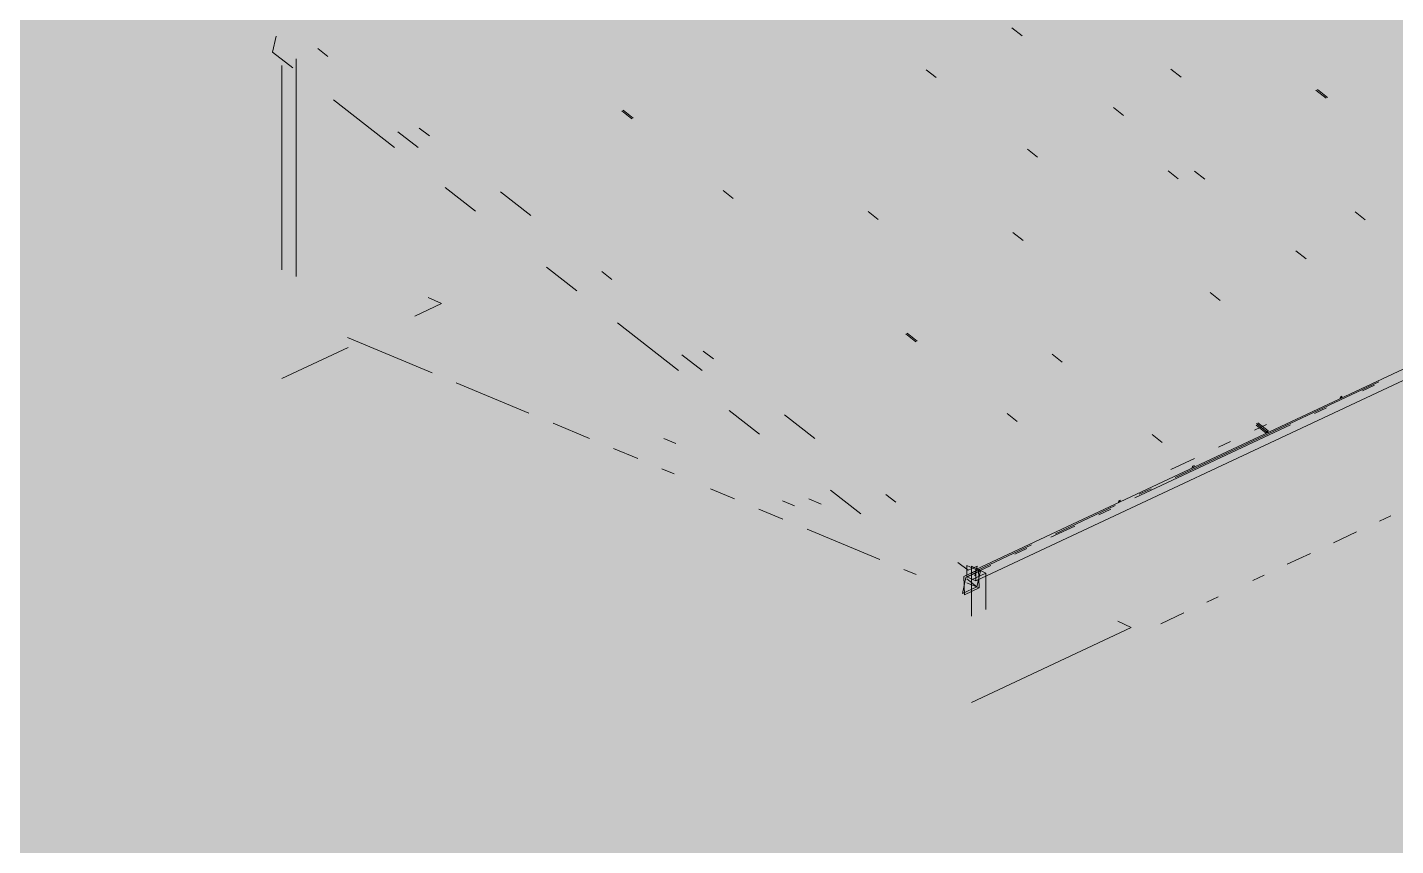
# Paper-space layout '03 3D Building and Roof' of a CAD drawing. Header units: millimetres. Extents: x 5 to 415, y 5 to 292.
# Drawn here: x 217.88 to 224.16, y 227.29 to 231.05 of the extents above; entities that cross this region are included whole.
import ezdxf

# ---------------------------------------------------------------- set-up
doc = ezdxf.new("R2010")
doc.units = ezdxf.units.MM
doc.layers.add('EXISTING', color=7, linetype='Continuous')
doc.layers.add('IMAGES', color=7, linetype='Continuous')

# ---------------------------------------------------------------- blocks, each defined once
blk = doc.blocks.new('SHEET_03')
at = {"layer": 'EXISTING', "color": 250, "lineweight": 9}
for p, q in [((222.4431, 231.0092), (222.3965, 231.0457)), ((219.0018, 230.9347), (219.0181, 231.0077)), ((219.2555, 230.9149), (219.209, 230.9514)), ((219.095, 230.8616), (219.0018, 230.9347)), ((219.11, 229.9045), (219.11, 230.9036)), ((219.0433, 229.9358), (219.0433, 230.8725)), ((219.0433, 230.8723), (219.0433, 229.9356)), ((222.0486, 230.8172), (222.002, 230.8537)), ((223.1267, 230.8559), (223.1732, 230.8193)), ((223.8453, 230.7259), (223.7988, 230.7625)), ((219.5607, 230.496), (219.2813, 230.7153)), ((223.7921, 230.7593), (223.8387, 230.7228)), ((220.6045, 230.665), (220.6511, 230.6285)), ((220.6578, 230.6316), (220.6112, 230.6682)), ((222.9089, 230.6436), (222.8623, 230.6801)), ((219.7213, 230.5493), (219.6747, 230.5858)), ((219.577, 230.569), (219.6702, 230.4959)), ((222.5143, 230.4516), (222.4678, 230.4881)), ((223.1133, 230.389), (223.1599, 230.3524)), ((223.2815, 230.3511), (223.2349, 230.3877)), ((219.9333, 230.2035), (219.7936, 230.3132)), ((220.1871, 230.1837), (220.0473, 230.2934)), ((221.0703, 230.2995), (221.1169, 230.2629)), ((221.7357, 230.2029), (221.7823, 230.1663)), ((224.0183, 230.1644), (223.9717, 230.201)), ((222.4012, 230.1063), (222.4477, 230.0698)), ((223.7472, 229.9855), (223.7007, 230.0221)), ((220.3991, 229.8379), (220.2593, 229.9476)), ((220.5597, 229.8912), (220.5131, 229.9278)), ((223.3527, 229.7935), (223.3061, 229.8301)), ((219.6545, 229.7222), (219.7767, 229.7796)), ((219.7767, 229.7796), (219.7156, 229.8083)), ((220.8648, 229.4723), (220.5854, 229.6917)), ((221.9086, 229.6414), (221.9552, 229.6049)), ((221.9619, 229.608), (221.9153, 229.6445)), ((219.0433, 229.4353), (219.3489, 229.5788)), ((219.7337, 229.4622), (219.3448, 229.6244)), ((220.8812, 229.5454), (220.9743, 229.4723)), ((221.0254, 229.5256), (220.9788, 229.5622)), ((222.2313, 228.5587), (224.2677, 229.5148)), ((222.6273, 229.5114), (222.5807, 229.548)), ((222.2313, 228.5067), (224.2677, 229.4627)), ((220.1782, 229.2769), (219.8448, 229.4159)), ((223.1461, 228.9818), (224.0818, 229.421)), ((224.0059, 229.379), (224.0609, 229.4048)), ((223.9049, 229.3517), (223.9033, 229.3444)), ((223.9033, 229.3444), (223.91, 229.3475)), ((223.9116, 229.3548), (223.9049, 229.3517)), ((223.91, 229.3475), (223.9116, 229.3548)), ((221.2374, 229.1799), (221.0977, 229.2895)), ((221.4912, 229.1601), (221.3515, 229.2697)), ((222.3744, 229.2758), (222.421, 229.2393)), ((223.7857, 229.2756), (223.8408, 229.3014)), ((220.456, 229.1611), (220.2893, 229.2306)), ((222.9601, 228.888), (223.6756, 229.2239)), ((223.5656, 229.2243), (223.5105, 229.1984)), ((223.5639, 229.1851), (223.5173, 229.2216)), ((223.519, 229.2289), (223.5655, 229.1924)), ((223.5706, 229.1882), (223.524, 229.2247)), ((223.5722, 229.1955), (223.5256, 229.2321)), ((223.5655, 229.1924), (223.5639, 229.1851)), ((223.5722, 229.1955), (223.5655, 229.1924)), ((223.5706, 229.1882), (223.5722, 229.1955)), ((220.8533, 229.1379), (220.7977, 229.1611)), ((223.0398, 229.1793), (223.0864, 229.1427)), ((223.4005, 229.1468), (223.3454, 229.1209)), ((223.5639, 229.1851), (223.5706, 229.1882)), ((220.6783, 229.0684), (220.5672, 229.1147)), ((223.2353, 229.0692), (223.1253, 229.0176)), ((220.845, 228.9989), (220.7894, 229.0221)), ((223.2261, 229.033), (223.2245, 229.0257)), ((223.2245, 229.0257), (223.2312, 229.0288)), ((223.2328, 229.0362), (223.2261, 229.033)), ((223.2312, 229.0288), (223.2328, 229.0362)), ((221.1228, 228.8831), (221.0117, 228.9294)), ((221.5201, 228.8599), (221.4645, 228.8831)), ((221.7032, 228.8143), (221.5635, 228.924)), ((221.8638, 228.8676), (221.8172, 228.9041)), ((222.8934, 228.8768), (222.8867, 228.8737)), ((222.8918, 228.8695), (222.8934, 228.8768)), ((222.981, 228.9043), (223.036, 228.9301)), ((221.3451, 228.7904), (221.2339, 228.8368)), ((221.3422, 228.8749), (221.3978, 228.8518)), ((222.5957, 228.7234), (222.8709, 228.8526)), ((222.795, 228.8105), (222.8501, 228.8363)), ((222.8867, 228.8737), (222.8851, 228.8664)), ((222.8851, 228.8664), (222.8918, 228.8695)), ((222.5749, 228.7071), (222.685, 228.7588)), ((224.0838, 228.7815), (224.1367, 228.8063)), ((221.7896, 228.6051), (221.4562, 228.7441)), ((223.8724, 228.6823), (223.9781, 228.7319)), ((222.2104, 228.5425), (222.4856, 228.6717)), ((222.4098, 228.6296), (222.4648, 228.6555)), ((223.6609, 228.583), (223.7667, 228.6326)), ((222.1481, 228.5921), (222.1947, 228.5556)), ((222.1896, 228.5783), (222.1896, 228.5263)), ((222.2313, 228.5587), (222.1896, 228.5783)), ((222.1896, 228.5263), (222.2997, 228.578)), ((222.2364, 228.5751), (222.1947, 228.5556)), ((222.2771, 228.5425), (222.2104, 228.5738)), ((222.2104, 228.4073), (222.2104, 228.5738)), ((222.2262, 228.5295), (222.2364, 228.5751)), ((221.9563, 228.5356), (221.9007, 228.5588)), ((222.1853, 228.5218), (222.1689, 228.4487)), ((222.2424, 228.5588), (222.1757, 228.5275)), ((222.1757, 228.5275), (222.1785, 228.443)), ((222.252, 228.5531), (222.1853, 228.5218)), ((222.2356, 228.48), (222.189, 228.5166)), ((222.1896, 228.5263), (222.2313, 228.5067)), ((222.2104, 228.5112), (222.2771, 228.5425)), ((222.2104, 228.5112), (222.2104, 228.3447)), ((222.2313, 228.5067), (222.2313, 228.5587)), ((222.2356, 228.48), (222.252, 228.5531)), ((222.2452, 228.4743), (222.2424, 228.5588)), ((222.2771, 228.376), (222.2771, 228.5425)), ((223.5024, 228.5085), (223.5552, 228.5334)), ((222.1689, 228.4487), (222.2356, 228.48)), ((222.1785, 228.443), (222.2452, 228.4743)), ((222.2452, 228.4743), (222.1896, 228.4974)), ((223.2909, 228.4093), (223.3438, 228.4341)), ((222.9439, 228.2927), (222.8828, 228.3214)), ((223.0795, 228.31), (223.1852, 228.3596)), ((222.2104, 227.9484), (222.9439, 228.2927))]:
    blk.add_line(p, q, dxfattribs=at)
at = {"layer": 'IMAGES', "color": 7}
for points in [[(217.8254, 230.6667), (218.6586, 230.6667), (217.8254, 231.1667), (218.6586, 231.1667)], [(218.6586, 230.6667), (218.8253, 230.6667), (218.6586, 231.1667), (218.8253, 231.1667)], [(218.8253, 231), (218.9919, 231), (218.8253, 231.1667), (218.9919, 231.1667)], [(218.9919, 231), (219.1585, 231), (218.9919, 231.1667), (219.1585, 231.1667)], [(219.1585, 231), (219.3252, 231), (219.1585, 231.1667), (219.3252, 231.1667)], [(219.3252, 231), (220.4916, 231), (219.3252, 231.1667), (220.4916, 231.1667)], [(220.4916, 231), (220.6582, 231), (220.4916, 231.1667), (220.6582, 231.1667)], [(220.6582, 231), (221.1581, 231), (220.6582, 231.1667), (221.1581, 231.1667)], [(221.1581, 230.8333), (221.3248, 230.8333), (221.1581, 231.1667), (221.3248, 231.1667)], [(221.3248, 231), (222.8245, 231), (221.3248, 231.1667), (222.8245, 231.1667)], [(222.8245, 230.8333), (222.9911, 230.8333), (222.8245, 231.1667), (222.9911, 231.1667)], [(222.9911, 231), (224.8241, 231), (222.9911, 231.1667), (224.8241, 231.1667)], [(218.8253, 230.8333), (218.9919, 230.8333), (218.8253, 231), (218.9919, 231)], [(218.9919, 230.8333), (219.1585, 230.8333), (218.9919, 231), (219.1585, 231)], [(219.1585, 230.8333), (219.3252, 230.8333), (219.1585, 231), (219.3252, 231)], [(219.3252, 230.8333), (221.1581, 230.8333), (219.3252, 231), (221.1581, 231)], [(221.3248, 230.8333), (222.3246, 230.8333), (221.3248, 231), (222.3246, 231)], [(222.3246, 230.8333), (222.6579, 230.8333), (222.3246, 231), (222.6579, 231)], [(222.6579, 230.8333), (222.8245, 230.8333), (222.6579, 231), (222.8245, 231)], [(222.9911, 230.8333), (223.991, 230.8333), (222.9911, 231), (223.991, 231)], [(223.991, 230.8333), (224.1576, 230.8333), (223.991, 231), (224.1576, 231)], [(224.1576, 230.8333), (225.4907, 230.8333), (224.1576, 231), (225.4907, 231)], [(218.8253, 230.3333), (218.9919, 230.3333), (218.8253, 230.8333), (218.9919, 230.8333)], [(218.9919, 230.6667), (219.3252, 230.6667), (218.9919, 230.8333), (219.3252, 230.8333)], [(219.3252, 230.6667), (219.4918, 230.6667), (219.3252, 230.8333), (219.4918, 230.8333)], [(219.4918, 230.6667), (220.325, 230.6667), (219.4918, 230.8333), (220.325, 230.8333)], [(220.325, 230.6667), (220.4916, 230.6667), (220.325, 230.8333), (220.4916, 230.8333)], [(220.4916, 230.6667), (220.9915, 230.6667), (220.4916, 230.8333), (220.9915, 230.8333)], [(220.9915, 230.6667), (221.1581, 230.6667), (220.9915, 230.8333), (221.1581, 230.8333)], [(221.1581, 230.6667), (222.4912, 230.6667), (221.1581, 230.8333), (222.4912, 230.8333)], [(222.4912, 230.6667), (222.6579, 230.6667), (222.4912, 230.8333), (222.6579, 230.8333)], [(222.6579, 230.6667), (222.8245, 230.6667), (222.6579, 230.8333), (222.8245, 230.8333)], [(222.8245, 230.6667), (223.1578, 230.6667), (222.8245, 230.8333), (223.1578, 230.8333)], [(223.1578, 230.6667), (223.3244, 230.6667), (223.1578, 230.8333), (223.3244, 230.8333)], [(223.3244, 230.6667), (225.324, 230.6667), (223.3244, 230.8333), (225.324, 230.8333)], [(217.8254, 230.5), (218.8253, 230.5), (217.8254, 230.6667), (218.8253, 230.6667)], [(218.9919, 230.5), (219.4918, 230.5), (218.9919, 230.6667), (219.4918, 230.6667)], [(219.4918, 230.5), (219.6584, 230.5), (219.4918, 230.6667), (219.6584, 230.6667)], [(219.6584, 230.5), (219.8251, 230.5), (219.6584, 230.6667), (219.8251, 230.6667)], [(219.8251, 230.5), (222.8245, 230.5), (219.8251, 230.6667), (222.8245, 230.6667)], [(222.8245, 230.5), (222.9911, 230.5), (222.8245, 230.6667), (222.9911, 230.6667)], [(222.9911, 230.5), (223.8243, 230.5), (222.9911, 230.6667), (223.8243, 230.6667)], [(223.8243, 230.5), (223.991, 230.5), (223.8243, 230.6667), (223.991, 230.6667)], [(223.991, 230.5), (225.1574, 230.5), (223.991, 230.6667), (225.1574, 230.6667)], [(217.4922, 230.3333), (218.6586, 230.3333), (217.4922, 230.5), (218.6586, 230.5)], [(218.6586, 230.1667), (218.8253, 230.1667), (218.6586, 230.5), (218.8253, 230.5)], [(218.9919, 230.1667), (219.1585, 230.1667), (218.9919, 230.5), (219.1585, 230.5)], [(219.1585, 230.1667), (219.3252, 230.1667), (219.1585, 230.5), (219.3252, 230.5)], [(219.3252, 230.3333), (219.4918, 230.3333), (219.3252, 230.5), (219.4918, 230.5)], [(219.4918, 230.3333), (219.8251, 230.3333), (219.4918, 230.5), (219.8251, 230.5)], [(219.8251, 230.3333), (219.9917, 230.3333), (219.8251, 230.5), (219.9917, 230.5)], [(219.9917, 230.3333), (220.8249, 230.3333), (219.9917, 230.5), (220.8249, 230.5)], [(220.8249, 230.3333), (220.9915, 230.3333), (220.8249, 230.5), (220.9915, 230.5)], [(220.9915, 230.3333), (221.3248, 230.3333), (220.9915, 230.5), (221.3248, 230.5)], [(221.3248, 230.3333), (221.4914, 230.3333), (221.3248, 230.5), (221.4914, 230.5)], [(221.4914, 230.3333), (221.9913, 230.3333), (221.4914, 230.5), (221.9913, 230.5)], [(221.9913, 230.3333), (222.158, 230.3333), (221.9913, 230.5), (222.158, 230.5)], [(222.158, 230.3333), (223.6577, 230.3333), (222.158, 230.5), (223.6577, 230.5)], [(223.6577, 230.3333), (223.8243, 230.3333), (223.6577, 230.5), (223.8243, 230.5)], [(223.8243, 230.3333), (225.6573, 230.3333), (223.8243, 230.5), (225.6573, 230.5)], [(217.1589, 230.1667), (218.6586, 230.1667), (217.1589, 230.3333), (218.6586, 230.3333)], [(218.8253, 230.1667), (218.9919, 230.1667), (218.8253, 230.3333), (218.9919, 230.3333)], [(219.3252, 230.1667), (219.4918, 230.1667), (219.3252, 230.3333), (219.4918, 230.3333)], [(219.4918, 230.1667), (219.6584, 230.1667), (219.4918, 230.3333), (219.6584, 230.3333)], [(219.6584, 230.1667), (219.8251, 230.1667), (219.6584, 230.3333), (219.8251, 230.3333)], [(219.8251, 230.1667), (219.9917, 230.1667), (219.8251, 230.3333), (219.9917, 230.3333)], [(219.9917, 230.1667), (220.1583, 230.1667), (219.9917, 230.3333), (220.1583, 230.3333)], [(220.1583, 230.1667), (221.1581, 230.1667), (220.1583, 230.3333), (221.1581, 230.3333)], [(221.1581, 230), (221.3248, 230), (221.1581, 230.3333), (221.3248, 230.3333)], [(221.3248, 230.1667), (223.1578, 230.1667), (221.3248, 230.3333), (223.1578, 230.3333)], [(223.1578, 230.1667), (223.491, 230.1667), (223.1578, 230.3333), (223.491, 230.3333)], [(223.491, 230.1667), (224.3242, 230.1667), (223.491, 230.3333), (224.3242, 230.3333)], [(216.8256, 230), (218.3253, 230), (216.8256, 230.1667), (218.3253, 230.1667)], [(218.3253, 230), (218.492, 230), (218.3253, 230.1667), (218.492, 230.1667)], [(218.492, 230), (218.6586, 230), (218.492, 230.1667), (218.6586, 230.1667)], [(218.6586, 230), (218.9919, 230), (218.6586, 230.1667), (218.9919, 230.1667)], [(218.9919, 229.6667), (219.1585, 229.6667), (218.9919, 230.1667), (219.1585, 230.1667)], [(219.1585, 230), (219.4918, 230), (219.1585, 230.1667), (219.4918, 230.1667)], [(219.4918, 230), (219.8251, 230), (219.4918, 230.1667), (219.8251, 230.1667)], [(219.8251, 230), (219.9917, 230), (219.8251, 230.1667), (219.9917, 230.1667)], [(219.9917, 230), (220.1583, 230), (219.9917, 230.1667), (220.1583, 230.1667)], [(220.1583, 229.8333), (220.325, 229.8333), (220.1583, 230.1667), (220.325, 230.1667)], [(220.325, 230), (221.1581, 230), (220.325, 230.1667), (221.1581, 230.1667)], [(221.3248, 230), (221.8247, 230), (221.3248, 230.1667), (221.8247, 230.1667)], [(221.8247, 230), (221.9913, 230), (221.8247, 230.1667), (221.9913, 230.1667)], [(221.9913, 230), (225.1574, 230), (221.9913, 230.1667), (225.1574, 230.1667)], [(209.4937, 229.8333), (218.1587, 229.8333), (209.4937, 230), (218.1587, 230)], [(218.1587, 229.8333), (218.3253, 229.8333), (218.1587, 230), (218.3253, 230)], [(218.3253, 229.8333), (218.492, 229.8333), (218.3253, 230), (218.492, 230)], [(218.492, 229.8333), (218.6586, 229.8333), (218.492, 230), (218.6586, 230)], [(218.6586, 229.8333), (218.9919, 229.8333), (218.6586, 230), (218.9919, 230)], [(219.1585, 229.8333), (219.4918, 229.8333), (219.1585, 230), (219.4918, 230)], [(219.4918, 229.8333), (219.6584, 229.8333), (219.4918, 230), (219.6584, 230)], [(219.6584, 229.8333), (219.8251, 229.8333), (219.6584, 230), (219.8251, 230)], [(219.8251, 229.8333), (219.9917, 229.8333), (219.8251, 230), (219.9917, 230)], [(219.9917, 229.8333), (220.1583, 229.8333), (219.9917, 230), (220.1583, 230)], [(220.325, 229.8333), (220.4916, 229.8333), (220.325, 230), (220.4916, 230)], [(220.4916, 229.8333), (220.6582, 229.8333), (220.4916, 230), (220.6582, 230)], [(220.6582, 229.8333), (222.4912, 229.8333), (220.6582, 230), (222.4912, 230)], [(222.4912, 229.8333), (222.6579, 229.8333), (222.4912, 230), (222.6579, 230)], [(222.6579, 229.8333), (222.9911, 229.8333), (222.6579, 230), (222.9911, 230)], [(222.9911, 229.8333), (223.1578, 229.8333), (222.9911, 230), (223.1578, 230)], [(223.1578, 229.8333), (223.6577, 229.8333), (223.1578, 230), (223.6577, 230)], [(223.6577, 229.8333), (223.8243, 229.8333), (223.6577, 230), (223.8243, 230)], [(223.8243, 229.8333), (224.1576, 229.8333), (223.8243, 230), (224.1576, 230)], [(224.1576, 229.8333), (224.3242, 229.8333), (224.1576, 230), (224.3242, 230)], [(210.1602, 229.6667), (217.9921, 229.6667), (210.1602, 229.8333), (217.9921, 229.8333)], [(217.9921, 229.5), (218.1587, 229.5), (217.9921, 229.8333), (218.1587, 229.8333)], [(218.1587, 229.5), (218.3253, 229.5), (218.1587, 229.8333), (218.3253, 229.8333)], [(218.3253, 229.6667), (218.9919, 229.6667), (218.3253, 229.8333), (218.9919, 229.8333)], [(219.1585, 229.6667), (219.4918, 229.6667), (219.1585, 229.8333), (219.4918, 229.8333)], [(219.4918, 229.6667), (219.8251, 229.6667), (219.4918, 229.8333), (219.8251, 229.8333)], [(219.8251, 229.6667), (219.9917, 229.6667), (219.8251, 229.8333), (219.9917, 229.8333)], [(219.9917, 229.6667), (220.325, 229.6667), (219.9917, 229.8333), (220.325, 229.8333)], [(220.325, 229.6667), (220.8249, 229.6667), (220.325, 229.8333), (220.8249, 229.8333)], [(220.8249, 229.6667), (221.6581, 229.6667), (220.8249, 229.8333), (221.6581, 229.8333)], [(221.6581, 229.6667), (221.8247, 229.6667), (221.6581, 229.8333), (221.8247, 229.8333)], [(221.8247, 229.6667), (222.3246, 229.6667), (221.8247, 229.8333), (222.3246, 229.8333)], [(222.3246, 229.6667), (222.4912, 229.6667), (222.3246, 229.8333), (222.4912, 229.8333)], [(222.4912, 229.6667), (223.8243, 229.6667), (222.4912, 229.8333), (223.8243, 229.8333)], [(223.8243, 229.6667), (223.991, 229.6667), (223.8243, 229.8333), (223.991, 229.8333)], [(223.991, 229.6667), (224.1576, 229.6667), (223.991, 229.8333), (224.1576, 229.8333)], [(224.1576, 229.6667), (224.4909, 229.6667), (224.1576, 229.8333), (224.4909, 229.8333)], [(210.4935, 229.5), (217.9921, 229.5), (210.4935, 229.6667), (217.9921, 229.6667)], [(218.3253, 229.5), (218.492, 229.5), (218.3253, 229.6667), (218.492, 229.6667)], [(218.492, 229.5), (219.4918, 229.5), (218.492, 229.6667), (219.4918, 229.6667)], [(219.4918, 229.5), (219.8251, 229.5), (219.4918, 229.6667), (219.8251, 229.6667)], [(219.8251, 229.5), (219.9917, 229.5), (219.8251, 229.6667), (219.9917, 229.6667)], [(219.9917, 229.5), (220.1583, 229.5), (219.9917, 229.6667), (220.1583, 229.6667)], [(220.1583, 229.5), (220.325, 229.5), (220.1583, 229.6667), (220.325, 229.6667)], [(220.325, 229.5), (220.4916, 229.5), (220.325, 229.6667), (220.4916, 229.6667)], [(220.4916, 229.5), (220.6582, 229.5), (220.4916, 229.6667), (220.6582, 229.6667)], [(220.6582, 229.5), (220.8249, 229.5), (220.6582, 229.6667), (220.8249, 229.6667)], [(220.8249, 229.5), (220.9915, 229.5), (220.8249, 229.6667), (220.9915, 229.6667)], [(220.9915, 229.5), (221.4914, 229.5), (220.9915, 229.6667), (221.4914, 229.6667)], [(221.4914, 229.5), (221.6581, 229.5), (221.4914, 229.6667), (221.6581, 229.6667)], [(221.6581, 229.5), (223.991, 229.5), (221.6581, 229.6667), (223.991, 229.6667)], [(223.991, 229.3333), (224.1576, 229.3333), (223.991, 229.6667), (224.1576, 229.6667)], [(224.1576, 229.3333), (224.3242, 229.3333), (224.1576, 229.6667), (224.3242, 229.6667)], [(210.8267, 229.3333), (218.3253, 229.3333), (210.8267, 229.5), (218.3253, 229.5)], [(218.3253, 229.3333), (218.492, 229.3333), (218.3253, 229.5), (218.492, 229.5)], [(218.492, 229.3333), (218.6586, 229.3333), (218.492, 229.5), (218.6586, 229.5)], [(218.6586, 229.3333), (218.8253, 229.3333), (218.6586, 229.5), (218.8253, 229.5)], [(218.8253, 229.3333), (219.3252, 229.3333), (218.8253, 229.5), (219.3252, 229.5)], [(219.3252, 229.3333), (219.6584, 229.3333), (219.3252, 229.5), (219.6584, 229.5)], [(219.6584, 229.3333), (219.9917, 229.3333), (219.6584, 229.5), (219.9917, 229.5)], [(219.9917, 229.3333), (220.1583, 229.3333), (219.9917, 229.5), (220.1583, 229.5)], [(220.1583, 229.3333), (220.325, 229.3333), (220.1583, 229.5), (220.325, 229.5)], [(220.325, 229.3333), (220.4916, 229.3333), (220.325, 229.5), (220.4916, 229.5)], [(220.4916, 229.3333), (220.6582, 229.3333), (220.4916, 229.5), (220.6582, 229.5)], [(220.6582, 229.3333), (220.8249, 229.3333), (220.6582, 229.5), (220.8249, 229.5)], [(220.8249, 229.3333), (220.9915, 229.3333), (220.8249, 229.5), (220.9915, 229.5)], [(220.9915, 229.3333), (221.1581, 229.3333), (220.9915, 229.5), (221.1581, 229.5)], [(221.1581, 229.3333), (221.3248, 229.3333), (221.1581, 229.5), (221.3248, 229.5)], [(221.3248, 229.3333), (222.158, 229.3333), (221.3248, 229.5), (222.158, 229.5)], [(222.158, 229.3333), (222.3246, 229.3333), (222.158, 229.5), (222.3246, 229.5)], [(222.3246, 229.3333), (222.6579, 229.3333), (222.3246, 229.5), (222.6579, 229.5)], [(222.6579, 229.3333), (222.8245, 229.3333), (222.6579, 229.5), (222.8245, 229.5)], [(222.8245, 229.3333), (223.991, 229.3333), (222.8245, 229.5), (223.991, 229.5)], [(210.8267, 229.1667), (218.492, 229.1667), (210.8267, 229.3333), (218.492, 229.3333)], [(218.492, 229.1667), (218.6586, 229.1667), (218.492, 229.3333), (218.6586, 229.3333)], [(218.6586, 229.1667), (218.8253, 229.1667), (218.6586, 229.3333), (218.8253, 229.3333)], [(218.8253, 229.1667), (218.9919, 229.1667), (218.8253, 229.3333), (218.9919, 229.3333)], [(218.9919, 229.1667), (219.1585, 229.1667), (218.9919, 229.3333), (219.1585, 229.3333)], [(219.1585, 229.1667), (219.3252, 229.1667), (219.1585, 229.3333), (219.3252, 229.3333)], [(219.3252, 229.1667), (219.4918, 229.1667), (219.3252, 229.3333), (219.4918, 229.3333)], [(219.4918, 229.1667), (219.6584, 229.1667), (219.4918, 229.3333), (219.6584, 229.3333)], [(219.6584, 229.1667), (219.8251, 229.1667), (219.6584, 229.3333), (219.8251, 229.3333)], [(219.8251, 229.1667), (220.325, 229.1667), (219.8251, 229.3333), (220.325, 229.3333)], [(220.325, 229.1667), (220.4916, 229.1667), (220.325, 229.3333), (220.4916, 229.3333)], [(220.4916, 229.1667), (220.8249, 229.1667), (220.4916, 229.3333), (220.8249, 229.3333)], [(220.8249, 229), (220.9915, 229), (220.8249, 229.3333), (220.9915, 229.3333)], [(220.9915, 229.1667), (221.4914, 229.1667), (220.9915, 229.3333), (221.4914, 229.3333)], [(221.4914, 229.1667), (223.3244, 229.1667), (221.4914, 229.3333), (223.3244, 229.3333)], [(223.3244, 229.1667), (223.491, 229.1667), (223.3244, 229.3333), (223.491, 229.3333)], [(223.491, 229.1667), (223.6577, 229.1667), (223.491, 229.3333), (223.6577, 229.3333)], [(223.6577, 229.1667), (223.8243, 229.1667), (223.6577, 229.3333), (223.8243, 229.3333)], [(223.8243, 229.1667), (223.991, 229.1667), (223.8243, 229.3333), (223.991, 229.3333)], [(223.991, 229.1667), (224.1576, 229.1667), (223.991, 229.3333), (224.1576, 229.3333)], [(224.1576, 229.1667), (224.3242, 229.1667), (224.1576, 229.3333), (224.3242, 229.3333)], [(211.4933, 229), (218.8253, 229), (211.4933, 229.1667), (218.8253, 229.1667)], [(218.8253, 229), (218.9919, 229), (218.8253, 229.1667), (218.9919, 229.1667)], [(218.9919, 229), (219.1585, 229), (218.9919, 229.1667), (219.1585, 229.1667)], [(219.1585, 229), (219.3252, 229), (219.1585, 229.1667), (219.3252, 229.1667)], [(219.3252, 229), (219.6584, 229), (219.3252, 229.1667), (219.6584, 229.1667)], [(219.6584, 229), (219.8251, 229), (219.6584, 229.1667), (219.8251, 229.1667)], [(219.8251, 229), (220.1583, 229), (219.8251, 229.1667), (220.1583, 229.1667)], [(220.1583, 229), (220.325, 229), (220.1583, 229.1667), (220.325, 229.1667)], [(220.325, 229), (220.8249, 229), (220.325, 229.1667), (220.8249, 229.1667)], [(220.9915, 229), (221.1581, 229), (220.9915, 229.1667), (221.1581, 229.1667)], [(221.1581, 229), (221.4914, 229), (221.1581, 229.1667), (221.4914, 229.1667)], [(221.4914, 229), (221.6581, 229), (221.4914, 229.1667), (221.6581, 229.1667)], [(221.6581, 229), (222.4912, 229), (221.6581, 229.1667), (222.4912, 229.1667)], [(222.4912, 229), (222.6579, 229), (222.4912, 229.1667), (222.6579, 229.1667)], [(222.6579, 229), (223.1578, 229), (222.6579, 229.1667), (223.1578, 229.1667)], [(223.1578, 229), (223.491, 229), (223.1578, 229.1667), (223.491, 229.1667)], [(223.491, 229), (223.6577, 229), (223.491, 229.1667), (223.6577, 229.1667)], [(223.6577, 229), (223.8243, 229), (223.6577, 229.1667), (223.8243, 229.1667)], [(223.8243, 229), (223.991, 229), (223.8243, 229.1667), (223.991, 229.1667)], [(223.991, 229), (224.3242, 229), (223.991, 229.1667), (224.3242, 229.1667)], [(211.8266, 228.8333), (220.1583, 228.8333), (211.8266, 229), (220.1583, 229)], [(220.1583, 228.8333), (220.325, 228.8333), (220.1583, 229), (220.325, 229)], [(220.325, 228.8333), (220.4916, 228.8333), (220.325, 229), (220.4916, 229)], [(220.4916, 228.8333), (220.8249, 228.8333), (220.4916, 229), (220.8249, 229)], [(220.8249, 228.8333), (220.9915, 228.8333), (220.8249, 229), (220.9915, 229)], [(220.9915, 228.8333), (221.1581, 228.8333), (220.9915, 229), (221.1581, 229)], [(221.1581, 228.8333), (221.3248, 228.8333), (221.1581, 229), (221.3248, 229)], [(221.3248, 228.8333), (221.4914, 228.8333), (221.3248, 229), (221.4914, 229)], [(221.4914, 228.8333), (221.8247, 228.8333), (221.4914, 229), (221.8247, 229)], [(221.8247, 228.8333), (221.9913, 228.8333), (221.8247, 229), (221.9913, 229)], [(221.9913, 228.8333), (222.8245, 228.8333), (221.9913, 229), (222.8245, 229)], [(222.8245, 228.8333), (223.1578, 228.8333), (222.8245, 229), (223.1578, 229)], [(223.1578, 228.8333), (223.3244, 228.8333), (223.1578, 229), (223.3244, 229)], [(223.3244, 228.8333), (223.491, 228.8333), (223.3244, 229), (223.491, 229)], [(223.491, 228.8333), (223.6577, 228.8333), (223.491, 229), (223.6577, 229)], [(223.6577, 228.8333), (223.991, 228.8333), (223.6577, 229), (223.991, 229)], [(223.991, 228.8333), (224.1576, 228.8333), (223.991, 229), (224.1576, 229)], [(224.1576, 228.8333), (224.3242, 228.8333), (224.1576, 229), (224.3242, 229)], [(212.1598, 228.6667), (220.4916, 228.6667), (212.1598, 228.8333), (220.4916, 228.8333)], [(220.4916, 228.6667), (220.8249, 228.6667), (220.4916, 228.8333), (220.8249, 228.8333)], [(220.8249, 228.6667), (220.9915, 228.6667), (220.8249, 228.8333), (220.9915, 228.8333)], [(220.9915, 228.6667), (221.1581, 228.6667), (220.9915, 228.8333), (221.1581, 228.8333)], [(221.1581, 228.6667), (221.9913, 228.6667), (221.1581, 228.8333), (221.9913, 228.8333)], [(221.9913, 228.6667), (222.158, 228.6667), (221.9913, 228.8333), (222.158, 228.8333)], [(222.158, 228.6667), (222.3246, 228.6667), (222.158, 228.8333), (222.3246, 228.8333)], [(222.3246, 228.6667), (222.8245, 228.6667), (222.3246, 228.8333), (222.8245, 228.8333)], [(222.8245, 228.6667), (223.1578, 228.6667), (222.8245, 228.8333), (223.1578, 228.8333)], [(223.1578, 228.5), (223.3244, 228.5), (223.1578, 228.8333), (223.3244, 228.8333)], [(223.3244, 228.6667), (223.6577, 228.6667), (223.3244, 228.8333), (223.6577, 228.8333)], [(223.6577, 228.6667), (223.8243, 228.6667), (223.6577, 228.8333), (223.8243, 228.8333)], [(223.8243, 228.5), (223.991, 228.5), (223.8243, 228.8333), (223.991, 228.8333)], [(223.991, 228.6667), (224.1576, 228.6667), (223.991, 228.8333), (224.1576, 228.8333)], [(224.1576, 228.6667), (224.4909, 228.6667), (224.1576, 228.8333), (224.4909, 228.8333)], [(212.4931, 228.5), (220.9915, 228.5), (212.4931, 228.6667), (220.9915, 228.6667)], [(220.9915, 228.5), (221.1581, 228.5), (220.9915, 228.6667), (221.1581, 228.6667)], [(221.1581, 228.5), (221.3248, 228.5), (221.1581, 228.6667), (221.3248, 228.6667)], [(221.3248, 228.5), (221.4914, 228.5), (221.3248, 228.6667), (221.4914, 228.6667)], [(221.4914, 228.3333), (221.6581, 228.3333), (221.4914, 228.6667), (221.6581, 228.6667)], [(221.6581, 228.3333), (221.8247, 228.3333), (221.6581, 228.6667), (221.8247, 228.6667)], [(221.8247, 228.5), (221.9913, 228.5), (221.8247, 228.6667), (221.9913, 228.6667)], [(221.9913, 228.5), (222.158, 228.5), (221.9913, 228.6667), (222.158, 228.6667)], [(222.158, 228.5), (222.6579, 228.5), (222.158, 228.6667), (222.6579, 228.6667)], [(222.6579, 228.5), (222.8245, 228.5), (222.6579, 228.6667), (222.8245, 228.6667)], [(222.8245, 228.5), (223.1578, 228.5), (222.8245, 228.6667), (223.1578, 228.6667)], [(223.3244, 228.5), (223.491, 228.5), (223.3244, 228.6667), (223.491, 228.6667)], [(223.491, 228.5), (223.6577, 228.5), (223.491, 228.6667), (223.6577, 228.6667)], [(223.6577, 228.5), (223.8243, 228.5), (223.6577, 228.6667), (223.8243, 228.6667)], [(223.991, 228.5), (224.1576, 228.5), (223.991, 228.6667), (224.1576, 228.6667)], [(224.1576, 228.5), (224.3242, 228.5), (224.1576, 228.6667), (224.3242, 228.6667)], [(212.6597, 228.3333), (221.3248, 228.3333), (212.6597, 228.5), (221.3248, 228.5)], [(221.3248, 228.3333), (221.4914, 228.3333), (221.3248, 228.5), (221.4914, 228.5)], [(221.8247, 228.3333), (222.6579, 228.3333), (221.8247, 228.5), (222.6579, 228.5)], [(222.6579, 228.3333), (222.8245, 228.3333), (222.6579, 228.5), (222.8245, 228.5)], [(222.8245, 228.3333), (222.9911, 228.3333), (222.8245, 228.5), (222.9911, 228.5)], [(222.9911, 228.3333), (223.1578, 228.3333), (222.9911, 228.5), (223.1578, 228.5)], [(223.1578, 228.3333), (223.3244, 228.3333), (223.1578, 228.5), (223.3244, 228.5)], [(223.3244, 228.3333), (223.491, 228.3333), (223.3244, 228.5), (223.491, 228.5)], [(223.491, 228.3333), (223.6577, 228.3333), (223.491, 228.5), (223.6577, 228.5)], [(223.6577, 228.3333), (223.8243, 228.3333), (223.6577, 228.5), (223.8243, 228.5)], [(223.8243, 228.3333), (223.991, 228.3333), (223.8243, 228.5), (223.991, 228.5)], [(223.991, 228.3333), (224.1576, 228.3333), (223.991, 228.5), (224.1576, 228.5)], [(224.1576, 228.3333), (225.8239, 228.3333), (224.1576, 228.5), (225.8239, 228.5)], [(213.3263, 228.1667), (221.1581, 228.1667), (213.3263, 228.3333), (221.1581, 228.3333)], [(221.1581, 228), (221.3248, 228), (221.1581, 228.3333), (221.3248, 228.3333)], [(221.3248, 228.1667), (221.4914, 228.1667), (221.3248, 228.3333), (221.4914, 228.3333)], [(221.4914, 228.1667), (222.158, 228.1667), (221.4914, 228.3333), (222.158, 228.3333)], [(222.158, 228.1667), (222.3246, 228.1667), (222.158, 228.3333), (222.3246, 228.3333)], [(222.3246, 228.1667), (222.9911, 228.1667), (222.3246, 228.3333), (222.9911, 228.3333)], [(222.9911, 228.1667), (223.1578, 228.1667), (222.9911, 228.3333), (223.1578, 228.3333)], [(223.1578, 228.1667), (223.3244, 228.1667), (223.1578, 228.3333), (223.3244, 228.3333)], [(223.3244, 228.1667), (223.491, 228.1667), (223.3244, 228.3333), (223.491, 228.3333)], [(223.491, 228.1667), (223.6577, 228.1667), (223.491, 228.3333), (223.6577, 228.3333)], [(223.6577, 228.1667), (225.4907, 228.1667), (223.6577, 228.3333), (225.4907, 228.3333)], [(213.6595, 228), (221.1581, 228), (213.6595, 228.1667), (221.1581, 228.1667)], [(221.3248, 228), (221.4914, 228), (221.3248, 228.1667), (221.4914, 228.1667)], [(221.4914, 228), (221.6581, 228), (221.4914, 228.1667), (221.6581, 228.1667)], [(221.6581, 228), (222.6579, 228), (221.6581, 228.1667), (222.6579, 228.1667)], [(222.6579, 228), (222.8245, 228), (222.6579, 228.1667), (222.8245, 228.1667)], [(222.8245, 228), (222.9911, 228), (222.8245, 228.1667), (222.9911, 228.1667)], [(222.9911, 228), (223.1578, 228), (222.9911, 228.1667), (223.1578, 228.1667)], [(223.1578, 228), (223.3244, 228), (223.1578, 228.1667), (223.3244, 228.1667)], [(223.3244, 228), (224.6575, 228), (223.3244, 228.1667), (224.6575, 228.1667)], [(213.9928, 227.8333), (221.4914, 227.8333), (213.9928, 228), (221.4914, 228)], [(221.4914, 227.8333), (221.6581, 227.8333), (221.4914, 228), (221.6581, 228)], [(221.6581, 227.8333), (221.8247, 227.8333), (221.6581, 228), (221.8247, 228)], [(221.8247, 227.8333), (221.9913, 227.8333), (221.8247, 228), (221.9913, 228)], [(221.9913, 227.8333), (222.158, 227.8333), (221.9913, 228), (222.158, 228)], [(222.158, 227.8333), (222.3246, 227.8333), (222.158, 228), (222.3246, 228)], [(222.3246, 227.8333), (222.4912, 227.8333), (222.3246, 228), (222.4912, 228)], [(222.4912, 227.8333), (222.6579, 227.8333), (222.4912, 228), (222.6579, 228)], [(222.6579, 227.8333), (222.8245, 227.8333), (222.6579, 228), (222.8245, 228)], [(222.8245, 227.8333), (222.9911, 227.8333), (222.8245, 228), (222.9911, 228)], [(222.9911, 227.8333), (223.1578, 227.8333), (222.9911, 228), (223.1578, 228)], [(223.1578, 227.8333), (224.3242, 227.8333), (223.1578, 228), (224.3242, 228)], [(214.1595, 227.6667), (221.6581, 227.6667), (214.1595, 227.8333), (221.6581, 227.8333)], [(221.6581, 227.6667), (221.8247, 227.6667), (221.6581, 227.8333), (221.8247, 227.8333)], [(221.8247, 227.6667), (221.9913, 227.6667), (221.8247, 227.8333), (221.9913, 227.8333)], [(221.9913, 227.6667), (222.158, 227.6667), (221.9913, 227.8333), (222.158, 227.8333)], [(222.158, 227.6667), (222.3246, 227.6667), (222.158, 227.8333), (222.3246, 227.8333)], [(222.3246, 227.6667), (222.8245, 227.6667), (222.3246, 227.8333), (222.8245, 227.8333)], [(222.8245, 227.6667), (223.991, 227.6667), (222.8245, 227.8333), (223.991, 227.8333)], [(223.991, 227.6667), (224.1576, 227.6667), (223.991, 227.8333), (224.1576, 227.8333)], [(224.1576, 227.6667), (224.3242, 227.6667), (224.1576, 227.8333), (224.3242, 227.8333)], [(214.6594, 227.5), (221.9913, 227.5), (214.6594, 227.6667), (221.9913, 227.6667)], [(221.9913, 227.5), (222.158, 227.5), (221.9913, 227.6667), (222.158, 227.6667)], [(222.158, 227.5), (222.3246, 227.5), (222.158, 227.6667), (222.3246, 227.6667)], [(222.3246, 227.5), (223.8243, 227.5), (222.3246, 227.6667), (223.8243, 227.6667)], [(223.8243, 227.5), (223.991, 227.5), (223.8243, 227.6667), (223.991, 227.6667)], [(223.991, 227.3333), (224.1576, 227.3333), (223.991, 227.6667), (224.1576, 227.6667)], [(224.1576, 227.5), (224.4909, 227.5), (224.1576, 227.6667), (224.4909, 227.6667)], [(214.9926, 227.3333), (223.491, 227.3333), (214.9926, 227.5), (223.491, 227.5)], [(223.491, 227.3333), (223.6577, 227.3333), (223.491, 227.5), (223.6577, 227.5)], [(223.6577, 227.3333), (223.8243, 227.3333), (223.6577, 227.5), (223.8243, 227.5)], [(223.8243, 227.3333), (223.991, 227.3333), (223.8243, 227.5), (223.991, 227.5)], [(224.1576, 227.3333), (224.3242, 227.3333), (224.1576, 227.5), (224.3242, 227.5)], [(215.4925, 227.1667), (223.1578, 227.1667), (215.4925, 227.3333), (223.1578, 227.3333)], [(223.1578, 227.1667), (223.3244, 227.1667), (223.1578, 227.3333), (223.3244, 227.3333)], [(223.3244, 227.1667), (223.491, 227.1667), (223.3244, 227.3333), (223.491, 227.3333)], [(223.491, 227.1667), (223.6577, 227.1667), (223.491, 227.3333), (223.6577, 227.3333)], [(223.6577, 227.1667), (223.991, 227.1667), (223.6577, 227.3333), (223.991, 227.3333)], [(223.991, 227.1667), (224.1576, 227.1667), (223.991, 227.3333), (224.1576, 227.3333)], [(224.1576, 227.1667), (224.3242, 227.1667), (224.1576, 227.3333), (224.3242, 227.3333)]]:
    blk.add_solid(points, dxfattribs=at)

psp = doc.layouts.new('03 3D Building and Roof')

# ---------------------------------------------------------------- block references
psp.add_blockref('SHEET_03', (0, 0))

doc.saveas('drawing.dxf')
